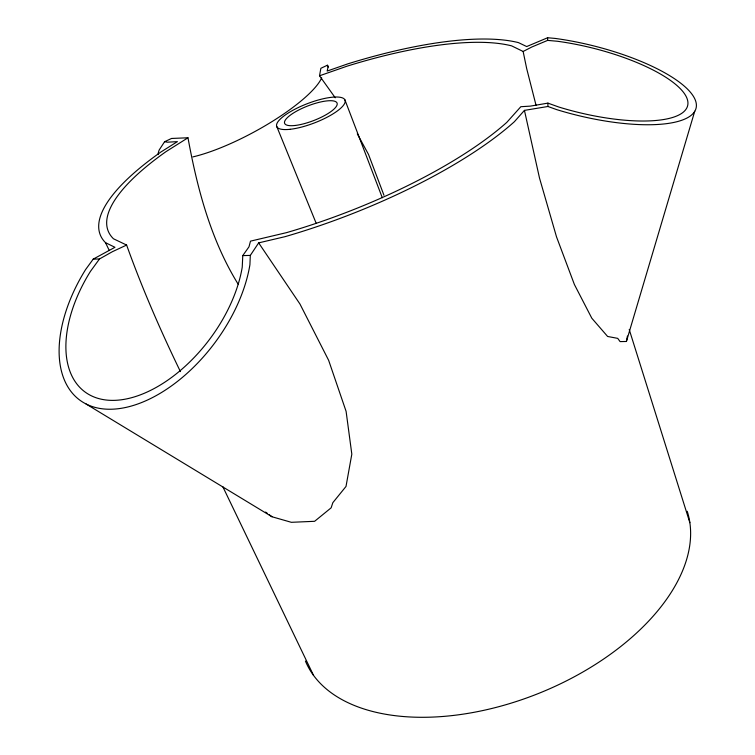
<?xml version="1.0" encoding="UTF-8"?>
<svg xmlns="http://www.w3.org/2000/svg" width="755" height="755" viewBox="0 0 755 755"><rect width="100%" height="100%" fill="white"/><g stroke="black" fill="none" stroke-linecap="round" stroke-linejoin="round"><path stroke-width="1.13" d="M335.248 97.782L319.516 75.783L320.875 68.29L327.396 65.223L328.217 66.383L327.17 71.064L347.942 63.816A239.203 71.602 -21.2 0 1 518.44 42.61L526.697 46.555L547.611 37.75L555.208 38.429A114.977 35.664 14 0 1 696.393 105.087A114.977 35.664 14 0 1 556.577 109.588L547.932 106.483L524.442 110.381L514.363 121.734A239.203 71.602 -21.2 0 1 285.022 236.674L258.663 242.883L250.311 255.416L249.914 264.712A126.368 74.056 -53.2 0 1 111.646 409.219A126.368 74.056 -53.2 0 1 85.608 269.554L93.224 259.116L114.958 247.3L105.511 242.676A239.203 71.602 -21.2 0 1 160.749 152.114L177.397 141.629L167.553 142.185L164.581 141.732L159.258 149.868A96.527 24.056 -28.5 0 0 158.116 154.558M319.516 75.783L347.092 66.157A230.53 68.95 -21.2 0 1 511.682 45.885L523.13 51.472L531.85 46.989L547.63 40.392L557.322 41.251A106.247 32.946 14 0 1 687.937 102.822A106.247 32.946 14 0 1 558.851 107.04L547.913 103.124L530.34 106.125L520.827 106.71L506.784 122.386A230.53 68.95 -21.2 0 1 286.494 232.644L250.49 241.147L248.99 246.819L242.77 255.596L242.242 267.138A116.78 68.422 -53.1 0 1 114.439 400.358A116.78 68.422 -53.1 0 1 90.411 271.423L99.481 258.965L112.438 251.67L126.613 245.054C142.1 288.221 160.428 330.35 180.417 371.602M524.442 110.381L539.504 178.038L556.51 236.844L574.395 284.503L591.807 318.214L607.615 336.466L617.713 338.363L620.091 341.6L626.414 341.477L627.433 336.022M626.414 341.477L694.742 111.24M238.155 284.173C210.805 239.939 197.253 188.542 187.976 137.778L165.968 151.661A230.53 68.95 -21.2 0 0 113.505 238.797L126.613 245.054M164.581 141.732L171.545 138.458L187.976 137.778M93.224 259.116L99.481 258.965M242.77 255.596L250.311 255.416M86.089 404.01L271.998 516.76L291.355 522.309L314.618 521.299L331.134 507.832L332.842 502.67L346.007 486.447L351.821 454.151L346.101 411.362L328.642 360.314L299.961 304.029L258.663 242.883M265.562 512.05L267.402 513.391M269.242 514.74L271.998 516.76M357.285 133.805L368.516 154.445L383.955 195.243M105.511 242.676L109.079 250.094M222.782 486.626L313.551 675.423M276.698 126.349L316.203 223.348M327.396 65.223L328.161 67.12M344.893 99.811L382.294 197.734M629.217 329.501L689.844 522.668M536.022 105.219L526.716 68.724L523.13 51.472M547.611 37.75L547.63 40.392M547.913 103.124L547.932 106.483M687.229 511.286A205.152 118.157 -22 0 1 536.192 694.383A205.152 118.157 -22 0 1 305.426 661.078M321.696 77.869A89.203 22.225 -28.5 0 1 192.884 156.898M294.846 125.5A28.095 7.871 -21.1 0 0 337.004 105.077A28.095 7.871 -21.1 0 0 300.735 109.013A28.095 7.871 -21.1 0 0 294.846 125.5M290.156 129.294A36.599 10.259 -21.1 0 0 344.959 102.652A36.599 10.259 -21.1 0 0 297.527 107.908A36.599 10.259 -21.1 0 0 290.156 129.294"/></g></svg>
